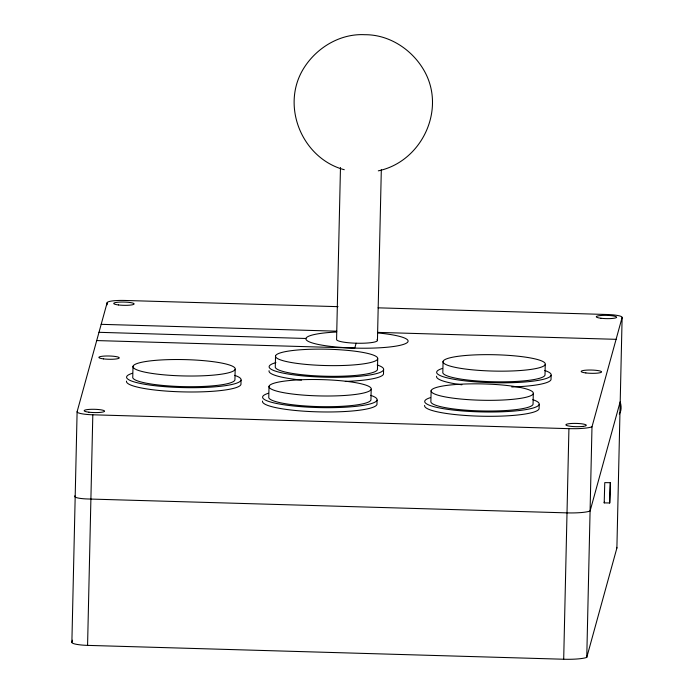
<?xml version="1.0" encoding="UTF-8"?>
<svg xmlns="http://www.w3.org/2000/svg" width="694" height="694" viewBox="0 0 694 694"><rect width="100%" height="100%" fill="white"/><g stroke="black" fill="none" stroke-linecap="round" stroke-linejoin="round"><path stroke-width="1.04" d="M378.057 307.832L607.111 314.503A15.71 2.516 1.3 0 1 622.119 317.453L616.888 548.034L586.76 657.4A23.856 3.817 1.3 0 1 563.693 659.239L87.574 645.377A16.439 2.629 1.3 0 1 71.881 642.288L77.112 411.707L107.154 302.653A16.934 2.707 1.3 0 1 124.807 300.459L338.039 306.661M87.574 645.377L92.814 414.795A16.439 2.629 1.3 0 1 77.112 411.707M107.11 304.813L107.154 302.653M133.005 366.285L132.762 376.963A51.148 8.181 1.3 0 0 181.602 386.575A51.148 8.181 1.3 0 0 234.928 379.939L235.171 369.26A51.148 8.181 1.3 0 0 160.479 359.995A51.148 8.181 1.3 0 0 156.601 374.057A51.148 8.181 1.3 0 0 235.171 369.26M241.052 380.121L240.957 384.415A57.281 9.161 1.3 0 1 181.238 391.841A57.281 9.161 1.3 0 1 126.534 381.084M269.02 386.272L268.778 396.951A51.148 8.181 1.3 0 0 317.618 406.563A51.148 8.181 1.3 0 0 370.943 399.926L371.186 389.247A51.148 8.181 1.3 0 0 296.494 379.982A51.148 8.181 1.3 0 0 292.625 394.045A51.148 8.181 1.3 0 0 371.186 389.247M275.535 355.901L275.292 366.579A51.148 8.181 1.3 0 0 324.141 376.191A51.148 8.181 1.3 0 0 377.458 369.555L377.701 358.867A51.148 8.181 1.3 0 0 303.018 349.603A51.148 8.181 1.3 0 0 299.14 363.673A51.148 8.181 1.3 0 0 377.701 358.867M340.476 167.497L336.581 339.366A20.456 3.27 1.3 0 0 358.789 343.261A20.456 3.27 1.3 0 0 376.981 339.696M377.441 340.563L381.318 169.77M377.068 400.108L376.972 404.402A57.281 9.161 1.3 0 1 317.253 411.828A57.281 9.161 1.3 0 1 262.549 401.071M383.591 369.728L383.496 374.031A57.281 9.161 1.3 0 1 345.317 381.422M431.13 390.601L430.887 401.279A51.148 8.181 1.3 0 0 479.736 410.891A51.148 8.181 1.3 0 0 533.053 404.255L533.296 393.576A51.148 8.181 1.3 0 0 458.613 384.311A51.148 8.181 1.3 0 0 454.735 398.373A51.148 8.181 1.3 0 0 533.296 393.576M443.076 361.418L442.833 372.105A51.148 8.181 1.3 0 0 491.673 381.709A51.148 8.181 1.3 0 0 544.998 375.081L545.241 364.393A51.148 8.181 1.3 0 0 470.549 355.128A51.148 8.181 1.3 0 0 466.672 369.199A51.148 8.181 1.3 0 0 545.241 364.393M539.186 404.437L539.091 408.731A57.281 9.161 1.3 0 1 479.372 416.157A57.281 9.161 1.3 0 1 424.659 405.4M551.123 375.254L551.027 379.549A57.281 9.161 1.3 0 1 511.747 386.983M563.693 659.239L568.924 428.658L92.814 414.795M586.76 657.4L591.991 426.819L622.119 317.453M604.431 502.04L604.205 502.881L604.769 482.616L610.338 482.703L609.766 502.968L604.205 502.881M71.881 642.288L72.454 640.206M356.117 343.218L354.773 348.084L96.709 340.572M610.338 482.703L609.662 503.046M378.299 170.845C421.562 161.815 446.442 109.739 424.19 70.727C412.245 49.673 389.351 34.492 364.81 34.709C340.32 33.39 316.776 47.53 303.911 68.021C280.168 105.531 301.942 158.484 344.276 169.718M568.924 428.658L576.133 428.692A23.856 3.817 1.3 0 0 591.991 426.819M101.185 324.332L336.772 331.185M377.675 332.383L616.09 339.323M98.982 332.313L305.933 338.481M74.562 496.028L75.143 496.149A13.316 2.125 1.3 0 0 87.956 498.986L567.015 512.875A23.882 3.817 1.3 0 0 590.082 511.036L620.15 401.861A13.967 8.987 64.8 0 1 619.256 414.023M616.532 547.366A15.71 2.516 1.3 0 1 616.888 548.034M377.605 332.938A51.148 8.181 1.3 0 1 397.35 345.881A51.148 8.181 1.3 0 1 316.672 344.103A51.148 8.181 1.3 0 1 336.408 332.027M234.641 375.35A57.281 9.161 1.3 0 1 184.543 387.625A57.281 9.161 1.3 0 1 132.407 373.285M370.657 395.337A57.281 9.161 1.3 0 1 320.559 407.612A57.281 9.161 1.3 0 1 268.422 393.272M301.552 380.078A57.281 9.161 1.3 0 1 269.072 370.691M377.18 364.957A57.281 9.161 1.3 0 1 326.007 377.215A57.281 9.161 1.3 0 1 275.926 362.615M532.775 399.666A57.281 9.161 1.3 0 1 482.677 411.941A57.281 9.161 1.3 0 1 430.54 397.601M461.909 384.788A57.281 9.161 1.3 0 1 436.604 376.217M544.712 370.483A57.281 9.161 1.3 0 1 494.614 382.767A57.281 9.161 1.3 0 1 442.477 368.427M583.003 426.411L580.817 426.602A10.228 1.64 1.3 0 1 565.879 424.754A10.228 1.64 1.3 0 1 581.598 423.791L583.637 424.112A10.228 1.64 1.3 0 1 583.003 426.411M585.866 372.938A10.228 1.64 1.3 0 0 601.577 371.975A10.228 1.64 1.3 0 0 586.647 370.119A10.228 1.64 1.3 0 0 585.866 372.938M88.875 412.193A10.228 1.64 1.3 0 0 104.586 411.23A10.228 1.64 1.3 0 0 89.656 409.373A10.228 1.64 1.3 0 0 88.875 412.193M103.562 358.893A10.228 1.64 1.3 0 0 119.273 357.931A10.228 1.64 1.3 0 0 104.334 356.074A10.228 1.64 1.3 0 0 103.562 358.893M600.935 318.251A10.228 1.64 1.3 0 0 616.645 317.288A10.228 1.64 1.3 0 0 601.707 315.44A10.228 1.64 1.3 0 0 600.935 318.251M118.422 304.944A10.228 1.64 1.3 0 0 134.133 303.981A10.228 1.64 1.3 0 0 119.195 302.124A10.228 1.64 1.3 0 0 118.422 304.944"/></g></svg>
